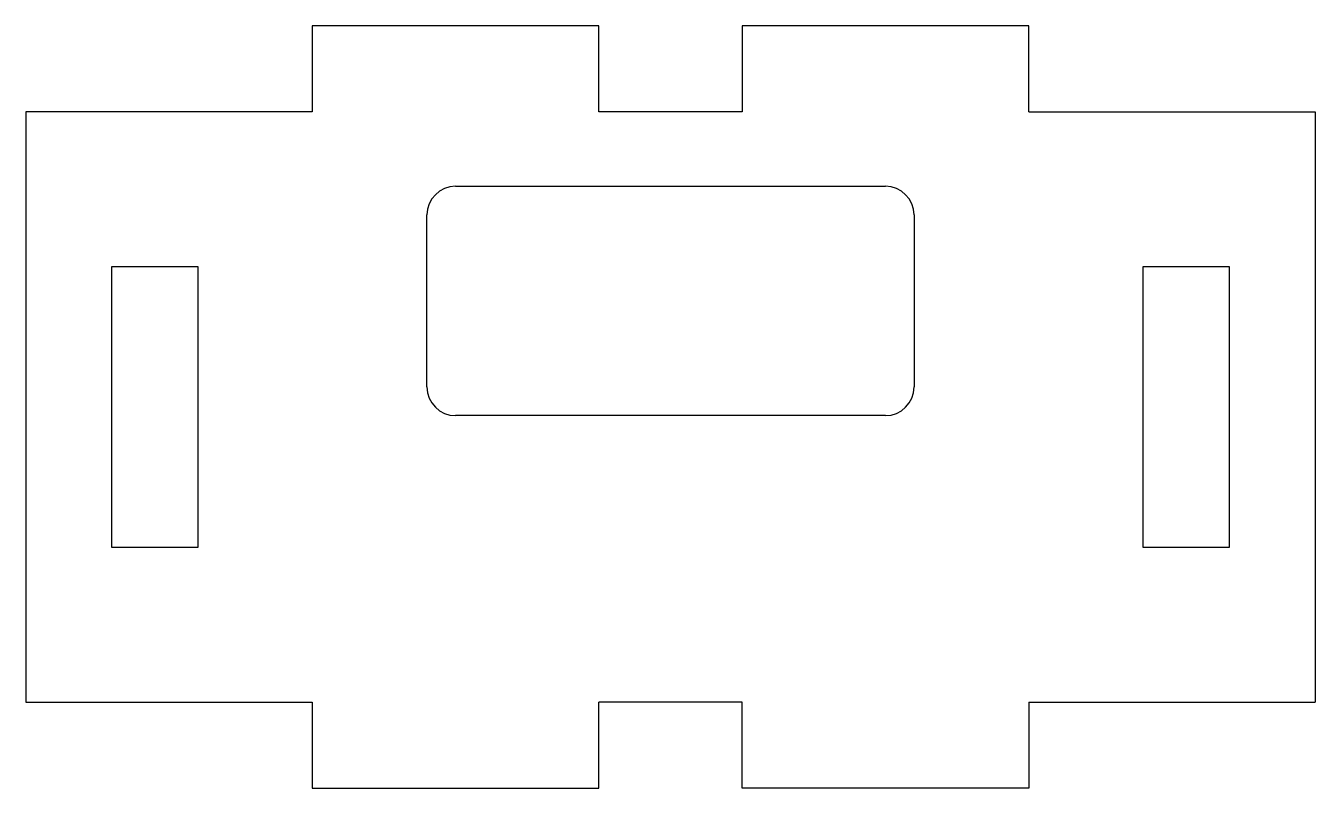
# Model space of a CAD drawing. Extents: x 0 to 45, y 43 to 69.6.
import ezdxf

# ---------------------------------------------------------------- set-up
doc = ezdxf.new("R2010")
doc.units = 0
doc.layers.get('0').update_dxf_attribs({"linetype": 'continuous'})

# ---------------------------------------------------------------- blocks, each defined once
blk = doc.blocks.new('FILLET004')
at = {"color": 0}
for p, q in [((20, 69.6), (10, 69.6)), ((10, 69.6), (10, 66.6)), ((20, 66.6), (20, 69.6)), ((35, 69.6), (25, 69.6)), ((25, 69.6), (25, 66.6)), ((35, 66.6), (35, 69.6)), ((10, 66.6), (0, 66.6)), ((0, 66.6), (0, 46)), ((25, 66.6), (20, 66.6)), ((35, 66.6), (45, 66.6)), ((45, 66.6), (45, 46)), ((15, 64), (30, 64)), ((14, 57), (14, 63)), ((31, 63), (31, 57)), ((3, 61.2), (6, 61.2)), ((3, 51.4), (3, 61.2)), ((6, 61.2), (6, 51.4)), ((39, 61.2), (42, 61.2)), ((39, 51.4), (39, 61.2)), ((42, 61.2), (42, 51.4)), ((30, 56), (15, 56)), ((6, 51.4), (3, 51.4)), ((42, 51.4), (39, 51.4)), ((0, 46), (10, 46)), ((10, 46), (10, 43)), ((20, 43), (20, 46)), ((25, 46), (20, 46)), ((25, 43), (25, 46)), ((35, 46), (35, 43)), ((35, 46), (45, 46)), ((10, 43), (20, 43)), ((35, 43), (25, 43))]:
    blk.add_line(p, q, dxfattribs=at)
for centre, start, end in [((15, 63), 90, -180), ((30, 63), 0, 90), ((15, 57), -180, -90), ((30, 57), -90, 0)]:
    blk.add_arc(centre, 1, start, end, dxfattribs=at)

msp = doc.modelspace()

# ---------------------------------------------------------------- block references
at = {"color": 0}
msp.add_blockref('FILLET004', (0, 0), dxfattribs=at)

doc.saveas('drawing.dxf')
